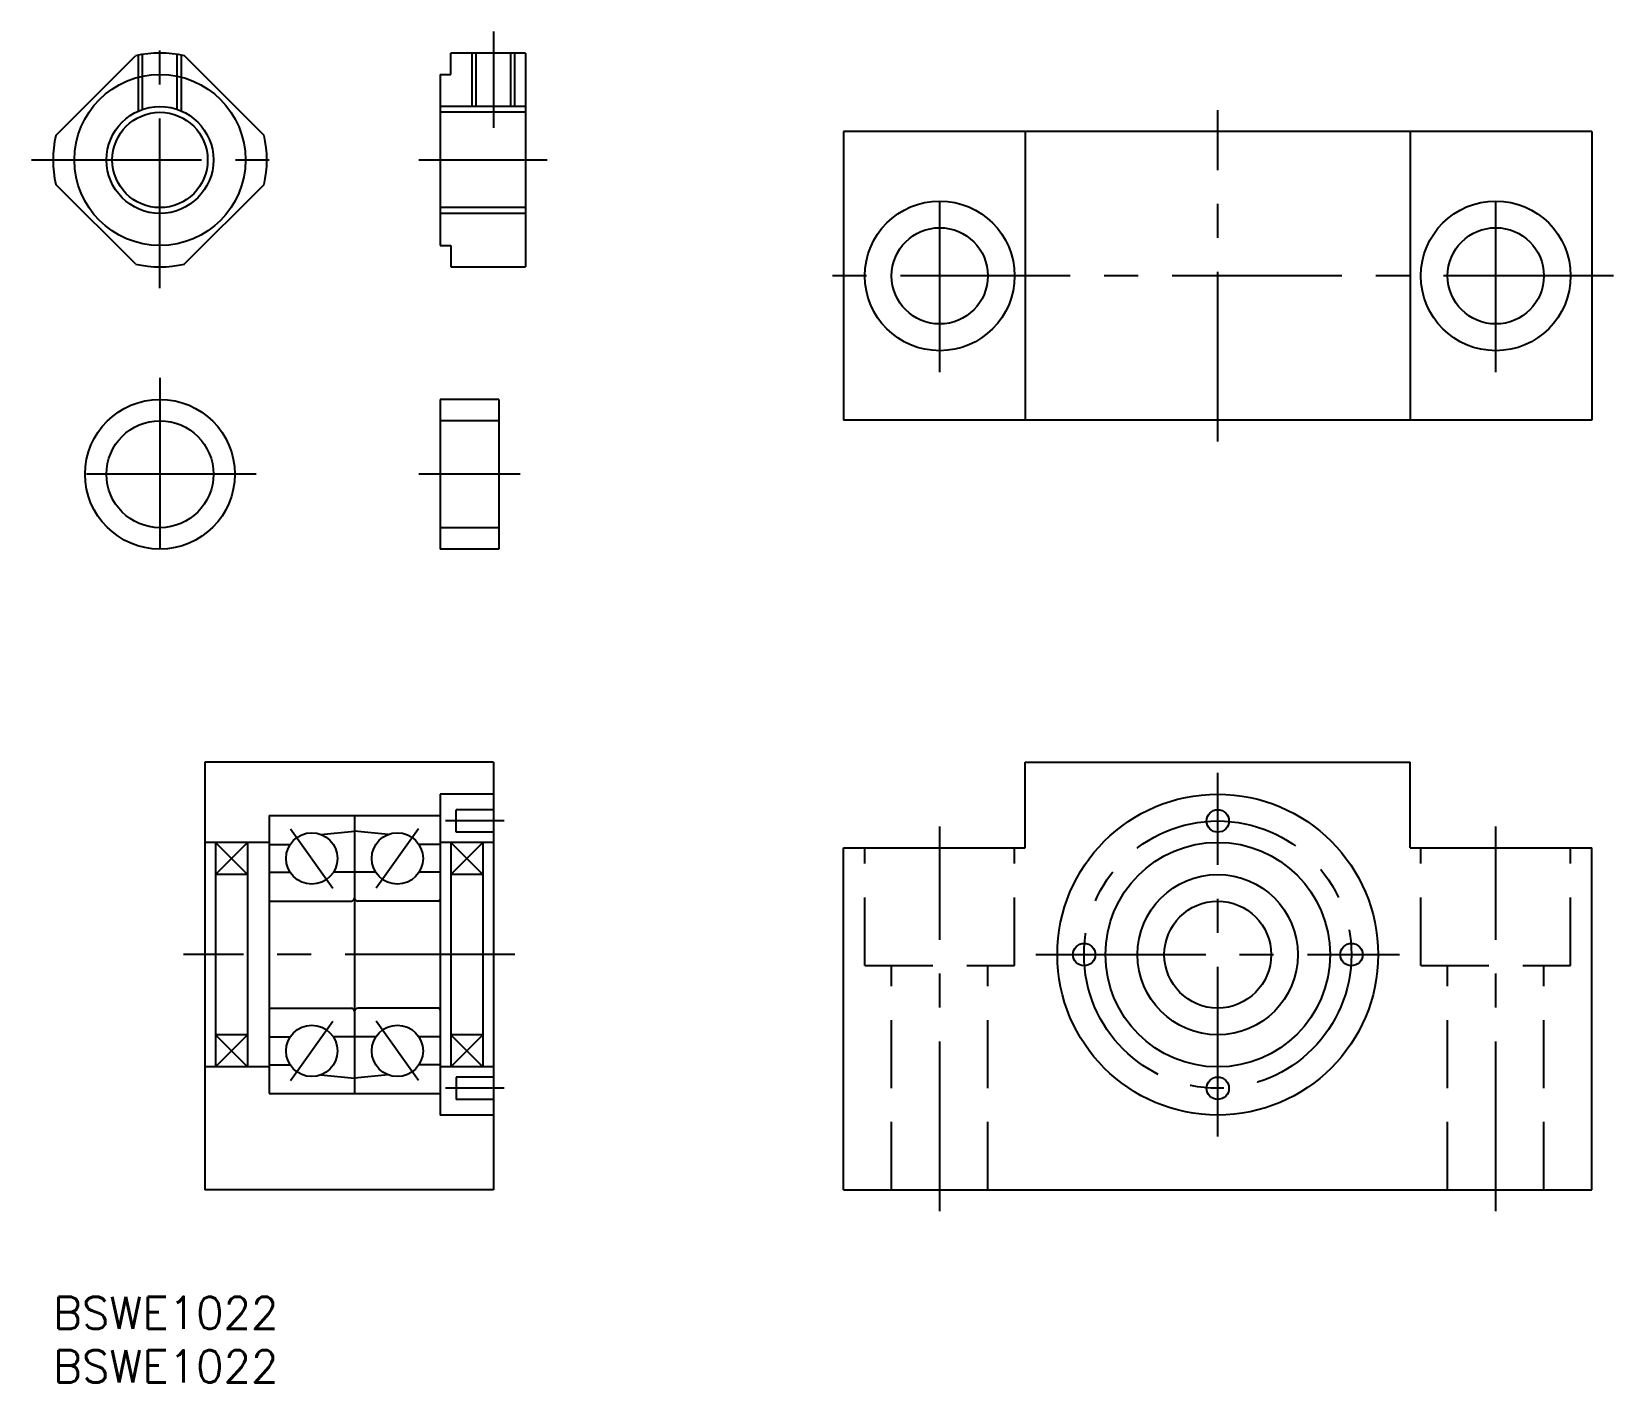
# Model space of a CAD drawing. Extents: x -2 to 146, y -8 to 118.
import ezdxf

# ---------------------------------------------------------------- set-up
doc = ezdxf.new("R2010")
doc.units = 0
doc.header["$LTSCALE"] = 0.5
doc.linetypes.add('CENTER', pattern=[50.8, 31.75, -6.35, 6.35, -6.35])
doc.linetypes.add('DASHED', pattern=[19.05, 12.7, -6.35])
for name, color, linetype in [('MSM_CENTER', 1, 'CENTER'), ('MSM_CONTINUOUS', 7, 'CONTINUOUS'), ('MSM_DASHED', 4, 'DASHED'), ('MSM_NARROW', 5, 'CONTINUOUS'), ('MSM_PART_NUMBER', 7, 'CONTINUOUS')]:
    doc.layers.add(name, color=color, linetype=linetype)
doc.styles.get("Standard").update_dxf_attribs({"font": 'txt.shx', "height": 1.5, "bigfont": 'bigfont.shx'})

# ---------------------------------------------------------------- blocks, each defined once
blk = doc.blocks.new('*U14')
at = {"layer": 'MSM_PART_NUMBER'}
blk.add_text('BSWE1022', height=3, dxfattribs=at).set_placement((0, -3))
blk = doc.blocks.new('*U15')
at = {"layer": 'MSM_PART_NUMBER'}
blk.add_text('BSWE1022', height=3, dxfattribs=at).set_placement((0, -8))

msp = doc.modelspace()

# ---------------------------------------------------------------- linework, layer by layer
at = {"layer": 'MSM_CENTER'}
for p, q in [((10, 94.32), (10, 118.32)), ((41.2, 118.32), (41.2, 109.32)), ((108.92, 79.98), (108.92, 110.98)), ((-2, 106.32), (22, 106.32)), ((34.2, 106.32), (46.2, 106.32)), ((82.92, 86.48), (82.92, 104.48)), ((134.92, 86.48), (134.92, 104.48)), ((145.92, 95.48), (71.92, 95.48)), ((10, 85.93), (10, 67.93)), ((19, 76.93), (1, 76.93)), ((43.7, 76.93), (34.2, 76.93)), ((108.92, 15), (108.92, 49)), ((42.2, 44.5), (36.7, 44.5)), ((22.22, 43.77), (26.17, 38.23)), ((34.17, 43.77), (30.22, 38.23)), ((82.92, 8), (82.92, 44)), ((134.92, 8), (134.92, 44)), ((43.2, 32), (12.2, 32)), ((91.92, 32), (125.92, 32)), ((22.22, 20.23), (26.17, 25.77)), ((34.17, 20.23), (30.22, 25.77)), ((42.2, 19.5), (36.7, 19.5))]:
    msp.add_line(p, q, dxfattribs=at)
msp.add_circle((108.92, 32), 12.5, dxfattribs=at)
at = {"layer": 'MSM_CONTINUOUS'}
for p, q in [((0.26, 108.61), (7.71, 116.06)), ((19.74, 108.61), (12.29, 116.06)), ((37.2, 114.32), (37.2, 116.32)), ((44.2, 116.32), (37.2, 116.32)), ((39.57, 111.32), (39.57, 116.32)), ((42.82, 111.32), (42.82, 116.32)), ((44.2, 116.32), (44.2, 96.32)), ((36.2, 114.32), (36.2, 98.32)), ((36.2, 114.32), (37.2, 114.32)), ((44.2, 110.78), (36.2, 110.78)), ((73.92, 108.98), (73.92, 81.98)), ((143.92, 108.98), (73.92, 108.98)), ((90.92, 108.98), (90.92, 81.98)), ((126.92, 108.98), (126.92, 81.98)), ((143.92, 108.98), (143.92, 81.98)), ((7.71, 96.59), (0.26, 104.04)), ((12.29, 96.59), (19.74, 104.04)), ((44.2, 101.86), (36.2, 101.86)), ((36.2, 98.32), (37.2, 98.32)), ((37.2, 98.32), (37.2, 96.32)), ((37.2, 96.32), (44.2, 96.32)), ((36.2, 83.93), (36.2, 69.93)), ((41.7, 83.93), (36.2, 83.93)), ((41.7, 83.93), (41.7, 69.93)), ((41.7, 81.93), (36.2, 81.93)), ((143.92, 81.98), (73.92, 81.98)), ((41.7, 71.93), (36.2, 71.93)), ((41.7, 69.93), (36.2, 69.93)), ((14.2, 50), (14.2, 10)), ((41.2, 50), (14.2, 50)), ((41.2, 50), (41.2, 10)), ((90.92, 42), (90.92, 50)), ((90.92, 50), (126.92, 50)), ((126.92, 42), (126.92, 50)), ((36.2, 47), (36.2, 17)), ((41.2, 47), (36.2, 47)), ((20.2, 45), (20.2, 19)), ((20.2, 45), (36.2, 45)), ((28.2, 45), (28.2, 19)), ((41.2, 45.55), (37.7, 45.55)), ((37.7, 43.45), (37.7, 45.55)), ((25.05, 43.24), (28.2, 43.55)), ((31.34, 43.24), (28.2, 43.55)), ((41.2, 43.45), (37.7, 43.45)), ((20.2, 42.5), (14.2, 42.5)), ((15.2, 42.5), (15.2, 21.5)), ((18.2, 42.5), (18.2, 21.5)), ((20.2, 42.3), (22.18, 42.3)), ((36.2, 42.3), (34.21, 42.3)), ((41.2, 42.5), (36.2, 42.5)), ((37.2, 42.5), (37.2, 21.5)), ((40.2, 42.5), (40.2, 21.5)), ((73.92, 10), (73.92, 42)), ((73.92, 42), (90.92, 42)), ((126.92, 42), (143.92, 42)), ((143.92, 10), (143.92, 42)), ((18.2, 39.5), (15.2, 39.5)), ((20.2, 39.7), (22.18, 39.7)), ((30.18, 39.7), (26.21, 39.7)), ((36.2, 39.7), (34.21, 39.7)), ((40.2, 39.5), (37.2, 39.5)), ((20.35, 37), (27.9, 37)), ((36.05, 37), (28.5, 37)), ((20.35, 27), (27.9, 27)), ((36.05, 27), (28.5, 27)), ((18.2, 24.5), (15.2, 24.5)), ((20.2, 24.3), (22.18, 24.3)), ((30.18, 24.3), (26.21, 24.3)), ((36.2, 24.3), (34.21, 24.3)), ((40.2, 24.5), (37.2, 24.5)), ((20.2, 21.5), (14.2, 21.5)), ((20.2, 21.7), (22.18, 21.7)), ((25.05, 20.76), (28.2, 20.45)), ((31.34, 20.76), (28.2, 20.45)), ((36.2, 21.7), (34.21, 21.7)), ((41.2, 21.5), (36.2, 21.5)), ((41.2, 20.55), (37.7, 20.55)), ((37.7, 20.55), (37.7, 18.45)), ((20.2, 19), (36.2, 19)), ((41.2, 18.45), (37.7, 18.45)), ((41.2, 17), (36.2, 17)), ((41.2, 10), (14.2, 10)), ((73.92, 10), (143.92, 10))]:
    msp.add_line(p, q, dxfattribs=at)
for centre, radius in [((10, 106.32), 8), ((10, 106.32), 4.46), ((82.92, 95.48), 7), ((134.92, 95.48), 7), ((82.92, 95.48), 4.5), ((134.92, 95.48), 4.5), ((10, 76.93), 7), ((10, 76.93), 5), ((108.92, 32), 15), ((108.92, 44.5), 1.05), ((24.2, 41), 2.4), ((32.2, 41), 2.4), ((108.92, 32), 10.5), ((108.92, 32), 7.5), ((108.92, 32), 5), ((96.42, 32), 1.05), ((121.42, 32), 1.05), ((24.2, 23), 2.4), ((32.2, 23), 2.4), ((108.92, 19.5), 1.05)]:
    msp.add_circle(centre, radius, dxfattribs=at)
for centre, radius, start, end in [((10, 106.32), 10, 76.7883, 103.2117), ((10, 106.32), 10, 166.7883, 193.2117), ((10, 106.32), 10, 346.7883, 13.2117), ((10, 106.32), 10, 256.7883, 283.2117), ((20.35, 37.15), 0.15, 180, 270), ((27.9, 37.3), 0.3, 270, 0), ((28.5, 37.3), 0.3, 180, 270), ((36.05, 37.15), 0.15, 270, 0), ((20.35, 26.85), 0.15, 90, 180), ((27.9, 26.7), 0.3, 0, 90), ((28.5, 26.7), 0.3, 90, 180), ((36.05, 26.85), 0.15, 0, 90)]:
    msp.add_arc(centre, radius, start, end, dxfattribs=at)
at = {"layer": 'MSM_DASHED'}
for p, q in [((8, 110.9), (8, 116.12)), ((8.38, 111.05), (8.38, 116.19)), ((11.62, 111.05), (11.62, 116.19)), ((12, 110.9), (12, 116.12)), ((75.92, 31), (75.92, 42)), ((89.92, 31), (89.92, 42)), ((127.92, 31), (127.92, 42)), ((141.92, 31), (141.92, 42)), ((75.92, 31), (89.92, 31)), ((78.42, 10), (78.42, 31)), ((87.42, 10), (87.42, 31)), ((127.92, 31), (141.92, 31)), ((130.42, 10), (130.42, 31)), ((139.42, 10), (139.42, 31))]:
    msp.add_line(p, q, dxfattribs=at)
at = {"layer": 'MSM_NARROW'}
for p, q in [((39.2, 111.32), (39.2, 116.32)), ((43.2, 111.32), (43.2, 116.32)), ((44.2, 111.32), (36.2, 111.32)), ((44.2, 101.32), (36.2, 101.32)), ((15.2, 42.5), (18.2, 39.5)), ((18.2, 42.5), (15.2, 39.5)), ((37.2, 42.5), (40.2, 39.5)), ((40.2, 42.5), (37.2, 39.5)), ((15.2, 21.5), (18.2, 24.5)), ((18.2, 21.5), (15.2, 24.5)), ((37.2, 21.5), (40.2, 24.5)), ((40.2, 21.5), (37.2, 24.5))]:
    msp.add_line(p, q, dxfattribs=at)
msp.add_circle((10, 106.32), 5, dxfattribs=at)

# ---------------------------------------------------------------- block references
at = {"layer": 'MSM_CONTINUOUS'}
for name in ['*U14', '*U15']:
    msp.add_blockref(name, (0, 0), dxfattribs=at)

doc.saveas('drawing.dxf')
